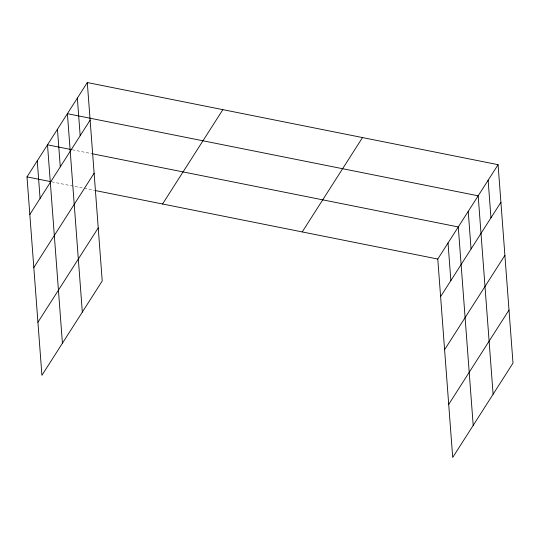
<?xml version="1.0" encoding="UTF-8"?>
<svg xmlns="http://www.w3.org/2000/svg" width="540" height="540" viewBox="0 0 540 540"><rect width="100%" height="100%" fill="white"/><g stroke="black" fill="none" stroke-linecap="round" stroke-linejoin="round"><path stroke-width="0.41" stroke-dasharray="2.7 2.03" d="M72.299 149.769L92.138 153.738M51.8 181.852L94.777 190.445"/><path stroke-width="0.81" d="M87.298 82.539L102.222 280.969L41.918 375.32L27 176.891L87.298 82.539L498.083 164.68L513 363.11L452.702 457.461L437.778 259.031L498.083 164.68M29.828 214.488L90.126 120.136M33.818 267.563L94.122 173.212M37.928 322.245L98.233 227.894M162.56 203.999L222.858 109.647M302.225 231.923L362.522 137.572M440.606 296.629L500.904 202.277M444.596 349.704L504.9 255.353M448.706 404.386L509.011 310.034M71.476 149.607L47.5 144.815L62.424 343.244M92.961 153.9L458.285 226.949L473.202 425.378M27 176.891L50.969 181.683M95.607 190.607L437.778 259.031M488.133 180.245L490.955 217.843M493.101 394.247L478.183 195.818L67.399 113.677L82.323 312.107M468.234 211.383L471.056 248.981M448.031 242.987L450.86 280.591M77.348 98.111L80.177 135.709M57.449 129.242L60.278 166.84M37.253 160.853L40.082 198.45"/></g></svg>
